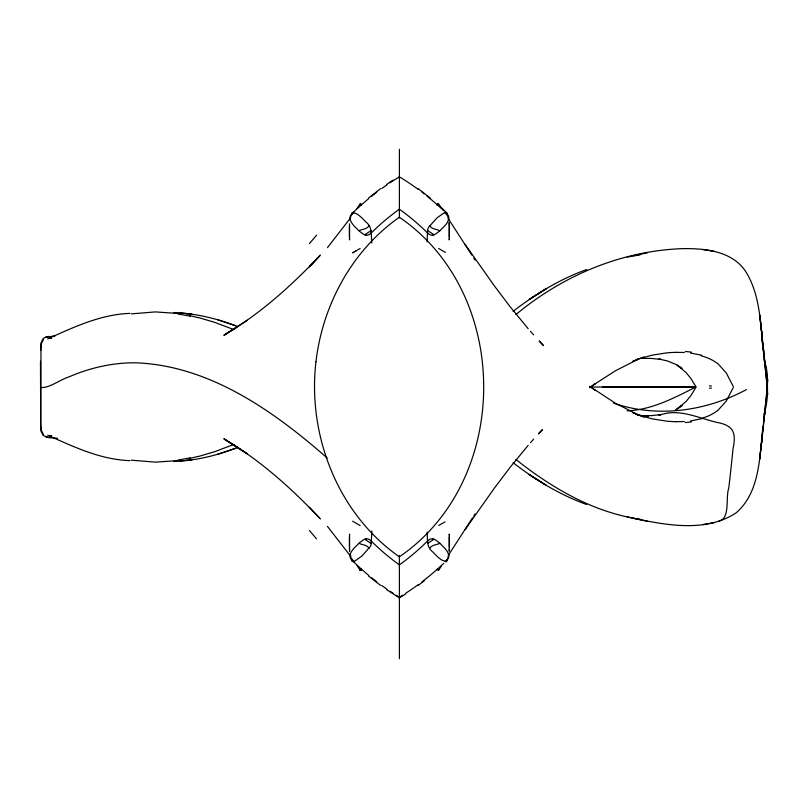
<?xml version="1.0" encoding="UTF-8"?>
<svg xmlns="http://www.w3.org/2000/svg" width="808" height="808" viewBox="0 0 808 808"><rect width="100%" height="100%" fill="white"/><g stroke="black" fill="none" stroke-linecap="round" stroke-linejoin="round"><path stroke-width="1.21" d="M40.481 361.237L40.703 423.715L40.986 429.563L43.319 434.25M350.238 553.834L350.985 557.762L353.793 561.52M448.551 220.21L447.794 216.281L444.996 212.524M449.197 551.642L449.228 534.139L449.268 534.947M449.369 547.016L449.349 536.845M349.521 534.947L349.551 534.139L349.591 551.642M449.268 239.097L449.228 239.905L449.197 222.402L449.349 226.24M349.43 536.845L349.409 547.016M449.349 237.198L449.369 227.028M349.44 226.24L349.551 239.905L349.521 239.097M766.913 390.183L764.166 418.281C765.489 398.99 771.125 378.518 763.964 359.732M40.703 350.329L40.986 344.481L43.319 339.794M349.531 223.887L349.43 237.198M449.258 550.157L449.299 549.369M354.439 561.338L361.923 556.005L370.488 546.299L371.195 544.269L371.832 531.098M444.349 212.706L437.179 217.736L428.553 227.3L427.594 229.775L427.089 241.814M351.642 214.989L351.722 213.969A258.944 258.944 0 0 1 368.751 198.586M767.125 387.678L767.327 385.204M633.714 518.352C666.893 525.271 706.242 532.714 736.34 512.676C760.389 491.628 759.51 455.833 762.984 426.735M371.832 242.945C370.892 235.471 372.781 226.987 365.812 221.907C361.085 217.049 350.955 205.707 350.238 220.21M427.089 532.23C427.725 539.31 426.291 547.188 432.825 551.985C437.552 556.823 447.794 568.458 448.551 553.834M761.217 446.895L764.944 410.797L761.55 441.067M365.963 235.138L363.964 234.441A28.866 28.866 0 0 1 358.984 230.745C361.762 229.088 366.933 229.492 369.125 225.705M432.825 538.906L434.815 539.603A28.866 28.866 0 0 1 439.805 543.299C437.027 544.956 431.846 544.552 429.654 548.339M364.772 234.805L371.185 230.512M434.017 539.239L427.604 543.531M438.593 203.909L441.188 207.707M361.348 569.286L360.146 570.216L357.045 565.6M763.964 414.312C772.539 387.911 762.893 359.833 761.55 332.977L766.822 382.639M733.29 387.547L726.251 401.121L717.635 410.676M695.809 387.497L691.032 395.354L686.194 401.354L677.245 408.949L682.033 405.566L675.326 409.868M448.804 554.581L472.498 517.928M441.188 566.337L438.643 570.246L436.764 569.377M473.801 515.928L475.124 513.928M357.045 208.444L360.146 203.798L361.57 204.424M465.055 529.664L494.627 487.81L510.181 467.246L528.159 445.37M350.046 218.524L327.472 247.642M530.503 442.703L533.644 439.138M360.227 570.095L361.529 569.185M538.451 433.876L542.511 429.523L538.562 433.684M320.433 255.065L309.323 266.882L319.695 255.833C291.244 285.911 260.055 313.948 224.24 335.007L236.249 327.614M432.825 235.138L434.815 234.441A28.866 28.866 0 0 0 439.805 230.745L444.622 225.977A33.684 33.684 0 0 0 447.46 222.291L448.905 218.917A5.888 5.888 0 0 0 446.996 214.049M365.963 538.906L363.964 539.603A28.866 28.866 0 0 0 358.984 543.299L354.167 548.066A33.684 33.684 0 0 0 351.329 551.753L349.874 555.126A5.888 5.888 0 0 0 351.783 559.995A258.944 258.944 0 0 0 368.751 575.458M368.509 198.031L380.568 188.678M513.09 311.373C535.431 294.011 559.995 279.144 586.679 269.519M515.868 314.595C562.54 275.73 621.009 250.965 682.033 248.652C705.041 248.177 733.462 251.076 746.562 272.892C760.641 296.607 760.288 325.26 763.853 351.783M418.211 585.366L424.301 580.79M589.921 387.567L595.557 383.416L589.709 387.699M593.769 384.729L615.595 370.69L638.037 359.287L632.876 361.358L643.905 356.894M247.218 320.271L223.776 335.269M386.759 184.305L393.031 180.123M405.747 593.92L399.394 597.89L386.759 589.739M353.783 252.157L352.611 252.843L360.115 248.521M445.006 521.877L438.663 525.523M355.803 250.995L356.368 250.672M668.246 412.999C684.305 410.919 700.728 418.494 716.312 422.271C733.472 425.24 736.442 432.603 733.068 448.501C731.705 461.772 730.331 475.043 728.735 488.295C725.422 496.971 730.482 518.908 719.009 521.069M40.794 387.476C48.995 388.476 60.59 379.356 69.387 376.72C89.941 367.842 112.221 362.772 134.653 362.782C208.797 365.014 273.569 410.949 327.26 458.045M436.562 204.767L438.148 204M55.075 335.886L45.511 337.249L43.178 338.481L41.006 342.865L40.723 425.331L41.006 431.179L43.178 435.562L49.157 437.653L57.499 438.3M436.764 204.666L437.845 204.131M746.43 389.587C706.03 411.292 657.167 418.221 613.322 403.071M179.629 461.065C199.687 459.914 219.281 454.591 237.946 447.349M233.866 444.43L214.888 451.632L198.142 456.591M696.041 386.901C674.316 397.849 652.106 409.777 627.2 410.858M217.827 454.237L235.714 448.268M636.714 359.429L652.005 355.207L666.6 352.894A195.475 91.698 -42 0 1 675.74 352.369M703.404 418.312L690.497 420.998M47.733 338.855C73.912 327.099 100.556 314.443 129.926 313.383M49.157 336.391L45.511 337.249M667.59 413.029L658.813 415.07L661.106 414.575L651.5 415.605L641.663 415.635L648.309 416.201L637.845 415.06M352.763 212.453L352.106 212.726A28.522 5.141 47.9 0 0 351.844 214.1M446.016 561.59L446.683 561.318A28.522 5.141 47.9 0 0 446.935 559.944M633.714 255.692L647.612 252.712M627.25 257.096L640.168 254.793M702.677 524.564L714.201 522.685M131.28 313.878L155.348 311.918L177.72 313.433M177.72 460.611L155.348 462.125L131.28 460.166M51.611 338.087L49.136 338.32L51.5 338.118M185.941 460.469L191.789 459.934L173.639 461.53M684.396 421.544L675.761 421.715M695.092 387.295L677.478 387.093M675.761 352.328L684.396 352.5M692.214 387.032L641.38 386.961M626.059 387.002L669.832 386.941M638.502 387.002L602.415 387.042M591.668 387.022L694.85 387.022M616.413 387.012L654.844 387.082M673.347 386.941L692.214 387.012M641.663 358.409L651.5 358.439L661.106 359.469L658.813 358.974L667.59 361.014L675.326 364.176L682.033 368.478L677.245 365.095L686.194 372.69L691.032 378.689L695.809 386.547M51.5 435.926L49.136 435.724L51.611 435.956M173.639 312.514C195.728 313.393 217.433 318.584 237.946 326.695M185.941 313.575L191.789 314.11L179.629 312.979M129.926 460.661C100.556 459.601 73.912 446.945 47.733 435.189M690.497 353.046L701.677 355.207M634.886 518.413L640.168 519.251M702.677 249.48L714.201 251.359M515.868 459.449C550.46 486.84 589.88 510.292 633.825 518.241M627.25 516.948L647.612 521.332M446.016 212.453L446.834 212.898A28.28 5.131 -47.2 0 1 447.147 213.898M352.763 561.59L351.955 561.146A28.28 5.131 -47.2 0 1 351.642 560.146M45.511 436.795L49.157 437.653M198.142 317.453L214.888 322.412L233.866 329.614M636.714 414.615L652.005 418.837L666.6 421.15A195.475 91.698 42 0 0 675.74 421.675M217.827 319.806L235.714 325.776M586.679 504.525C559.995 494.9 535.431 480.023 513.09 462.671M643.905 417.15L632.876 412.686L638.037 414.756L615.595 403.354L589.921 386.476M438.663 248.521L445.43 252.409M360.115 525.523L352.611 521.2M361.529 204.858L360.227 203.949M223.776 438.774L247.218 453.773L224.24 439.037C260.035 460.136 291.264 488.103 319.695 518.211M437.441 569.286L438.562 570.095M589.709 386.345L595.557 390.628M418.211 188.678L430.27 198.031M380.568 585.366L368.509 576.013M717.635 363.368L726.251 372.922L733.29 386.497M358.944 230.785L354.167 225.977A33.684 33.684 0 0 1 351.329 222.291L349.874 218.917A5.888 5.888 0 0 1 351.783 214.049M439.845 543.259L444.622 548.066A33.684 33.684 0 0 1 447.46 551.753L448.905 555.126A5.888 5.888 0 0 1 446.996 559.995M429.654 225.705C431.785 229.563 437.219 229.007 439.794 230.836M369.125 548.339C367.014 544.43 361.54 545.087 358.994 543.208M427.604 230.512L434.017 234.805M371.185 543.531L364.772 539.239M441.845 208.141L446.683 212.726M539.31 341.148L543.511 345.612M309.323 507.161L320.433 518.978M539.259 341.037L543.319 345.39M528.159 328.674L510.181 306.798L494.627 286.234L465.055 244.38M530.503 331.341L533.644 334.906M327.472 526.402L350.046 555.52M473.801 258.116L475.124 260.115M471.842 255.116L448.804 219.463M762.954 344.349L766.913 383.861M761.217 327.149L762.984 347.309M351.642 559.055L351.722 560.075M349.531 550.157L349.44 547.804M399.394 149.328L399.394 217.887M399.394 555.52L399.394 658.672M399.384 209.181A229.957 229.957 0 0 1 427.876 233.33M370.912 233.33A229.957 229.957 0 0 1 399.394 209.181M399.384 176.831A258.944 258.944 0 0 1 418.069 189.284M422.099 192.294A258.944 258.944 0 0 1 424.109 193.839M427.089 196.182A258.944 258.944 0 0 1 443.632 210.625M371.7 196.182A258.944 258.944 0 0 1 376.68 192.294M381.74 188.547A258.944 258.944 0 0 1 386.86 184.931M389.961 182.83A258.944 258.944 0 0 1 399.404 176.831M432.836 235.229A5.868 5.868 0 0 1 427.947 233.26M370.842 233.26A5.868 5.868 0 0 1 365.953 235.229M352.682 212.352A35.138 6.454 49.8 0 1 353.631 212.312M444.804 212.767A35.138 6.373 -49 0 1 445.915 212.585M444.491 212.504A34.279 6.353 -50.2 0 1 445.107 212.373M399.394 564.863A229.957 229.957 0 0 1 370.912 540.714M427.876 540.714A229.957 229.957 0 0 1 399.384 564.863M365.953 538.815A5.868 5.868 0 0 1 370.842 540.784M399.404 597.213A258.944 258.944 0 0 1 396.233 595.264M393.092 593.264A258.944 258.944 0 0 1 389.961 591.214M386.86 589.113A258.944 258.944 0 0 1 381.74 585.497M376.68 581.75A258.944 258.944 0 0 1 371.7 577.861M443.632 563.418A258.944 258.944 0 0 1 422.099 581.75M418.069 584.76A258.944 258.944 0 0 1 405.697 593.264M402.546 595.264A258.944 258.944 0 0 1 399.384 597.213M427.947 540.784A5.868 5.868 0 0 1 432.836 538.815M446.107 561.691A35.138 6.454 49.8 0 1 445.158 561.732M353.975 561.277A35.138 6.373 -49 0 1 352.874 561.459M354.298 561.54A34.279 6.353 -50.2 0 1 353.672 561.671M666.095 386.709A300.677 7.05 -2.2 0 1 681.336 386.911M627.493 387.002A301.071 2.777 0.5 0 1 629.886 387.052M717.524 410.575A176.164 80.739 42.4 0 1 703.041 417.887M709.444 385.891A262.166 8.575 -3.1 0 1 711.394 385.982M309.393 530.452A397.566 260.267 57.2 0 1 316.524 538.865M691.355 421.907A229.29 98.182 36.4 0 1 685.295 422.554M178.023 314.08A214.787 113.877 42.5 0 1 190.153 316.241M189.951 315.736A219.534 117.594 43 0 1 198.213 317.665M711.394 388.062A262.166 8.575 3.1 0 1 709.444 388.153M316.524 235.178A397.566 260.267 -57.2 0 1 309.393 243.592M685.295 351.49A229.29 98.182 -36.4 0 1 691.355 352.136M701.152 355.843A176.114 80.578 -42.1 0 1 717.484 363.519M190.153 457.803A214.787 113.877 -42.5 0 1 178.023 459.964M198.213 456.379A219.534 117.594 -43 0 1 189.951 458.308M767.145 386.992L766.822 392.789L767.6 379.386L767.145 386.992M315.948 361.792C307.373 435.32 337.835 513.949 399.394 556.803C511.797 479.982 511.797 294.061 399.394 217.241C352.086 250.298 322.584 304.939 315.948 361.792M761.823 439.976L759.672 459.217L761.823 439.976M438.401 204.121L437.259 204.858L438.32 204.172M533.31 296.889L529.27 299.465L546.238 288.709L533.31 296.889M361.57 569.62L360.843 569.953L361.57 569.62M360.742 569.994L360.216 570.216L360.742 569.994M546.238 485.335L529.27 474.579L546.238 485.335M760.48 321.695L759.672 314.827L761.823 334.068L760.48 321.695M767.327 388.84L767.125 386.345L767.327 388.84M767.6 394.658L766.822 381.255L767.6 394.658"/></g></svg>
